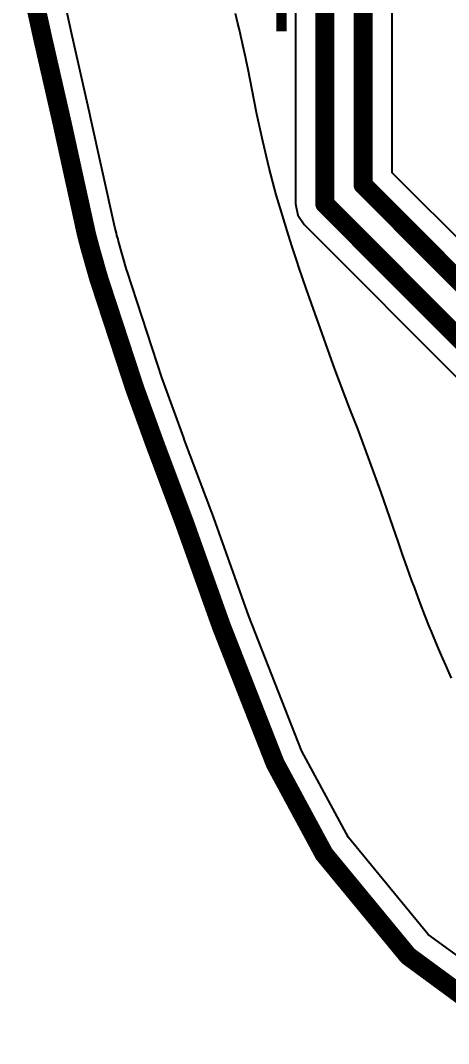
# Model space of a CAD drawing. Header units: inches. Extents: x -30 to 118, y 20 to 51.
# Drawn here: x 20.41 to 24.89, y 21.52 to 32.22 of the extents above; entities that cross this region are included whole.
import ezdxf

# ---------------------------------------------------------------- set-up
doc = ezdxf.new("R2010")
doc.units = ezdxf.units.IN
for name, color, linetype in [('Bottom Layer', 5, 'Continuous'), ('Bottom Overlay', 54, 'Continuous'), ('Keep-Out Layer', 6, 'Continuous'), ('Mechanical 1', 6, 'Continuous'), ('Top Layer', 1, 'Continuous'), ('Top Overlay', 2, 'Continuous')]:
    doc.layers.add(name, color=color, linetype=linetype)
doc.styles.add('Arial', font='', dxfattribs={"height": 0.2})
doc.styles.get('Arial').set_extended_font_data('Arial')

msp = doc.modelspace()

# ---------------------------------------------------------------- linework, layer by layer
at = {"layer": 'Bottom Layer'}
for p, q in [((23.294, 35), (23.294, 30.3)), ((24.306, 30.627), (24.306, 34.791)), ((20.948, 32.09), (20.815, 32.693)), ((21.145, 31.225), (20.948, 32.09)), ((21.145, 31.224), (21.145, 31.225)), ((21.145, 31.223), (21.145, 31.224)), ((21.401, 30.058), (21.145, 31.223)), ((25.527, 29.406), (24.306, 30.627)), ((23.294, 30.3), (23.294, 30.3)), ((23.294, 30.3), (23.317, 30.183)), ((23.317, 30.183), (23.384, 30.084)), ((23.384, 30.084), (25.084, 28.384)), ((21.418, 29.995), (21.401, 30.058)), ((21.424, 29.971), (21.418, 29.995)), ((21.435, 29.932), (21.424, 29.971)), ((21.441, 29.91), (21.435, 29.932)), ((21.524, 29.616), (21.441, 29.91)), ((21.53, 29.597), (21.524, 29.616)), ((21.898, 28.476), (21.53, 29.597)), ((21.905, 28.456), (21.898, 28.476)), ((22.123, 27.855), (21.905, 28.456)), ((22.132, 27.83), (22.123, 27.855)), ((22.418, 27.072), (22.132, 27.83)), ((22.418, 27.069), (22.418, 27.072)), ((22.419, 27.067), (22.418, 27.069)), ((22.803, 25.989), (22.419, 27.067)), ((23.355, 24.584), (22.803, 25.989)), ((23.358, 24.578), (23.355, 24.584)), ((23.847, 23.673), (23.358, 24.578)), ((24.682, 22.66), (23.847, 23.673)), ((25.738, 21.886), (24.682, 22.66))]:
    msp.add_line(p, q, dxfattribs=at)
for points in [[(23.6, 30.3, 0.2, 0.2, 0), (23.6, 35.9, 0.2, 0.2, 0)], [(24, 30.5, 0.2, 0.2, 0), (24, 35.6, 0.2, 0.2, 0)], [(24, 30.5, 0.2, 0.2, 0), (25.4, 29.1, 0.2, 0.2, 0)], [(23.6, 30.3, 0.2, 0.2, 0), (25.3, 28.6, 0.2, 0.2, 0)]]:
    msp.add_lwpolyline(points, format="xyseb", dxfattribs=at)
for points in [[(23.95, 30.5, 0.1, 0.1, 1), (24.05, 30.5, 0.1, 0.1, 1)], [(23.95, 30.5, 0.1, 0.1, 1), (24.05, 30.5, 0.1, 0.1, 1)], [(23.55, 30.3, 0.1, 0.1, 1), (23.65, 30.3, 0.1, 0.1, 1)], [(23.55, 30.3, 0.1, 0.1, 1), (23.65, 30.3, 0.1, 0.1, 1)]]:
    msp.add_lwpolyline(points, format="xyseb", close=True, dxfattribs=at)
at = {"layer": 'Keep-Out Layer'}
for points in [[(20.513, 32.639, 0.2, 0.2, 0), (20.649, 32.023, 0.2, 0.2, 0)], [(20.649, 32.023, 0.2, 0.2, 0), (20.847, 31.157, 0.2, 0.2, 0)], [(20.847, 31.157, 0.2, 0.2, 0), (21.104, 29.986, 0.2, 0.2, 0)], [(21.104, 29.986, 0.2, 0.2, 0), (21.122, 29.916, 0.2, 0.2, 0)], [(21.122, 29.916, 0.2, 0.2, 0), (21.129, 29.891, 0.2, 0.2, 0)], [(21.129, 29.891, 0.2, 0.2, 0), (21.139, 29.852, 0.2, 0.2, 0)], [(21.139, 29.852, 0.2, 0.2, 0), (21.146, 29.827, 0.2, 0.2, 0)], [(21.146, 29.827, 0.2, 0.2, 0), (21.23, 29.531, 0.2, 0.2, 0)], [(21.23, 29.531, 0.2, 0.2, 0), (21.238, 29.506, 0.2, 0.2, 0)], [(21.238, 29.506, 0.2, 0.2, 0), (21.608, 28.377, 0.2, 0.2, 0)], [(21.608, 28.377, 0.2, 0.2, 0), (21.617, 28.352, 0.2, 0.2, 0)], [(21.617, 28.352, 0.2, 0.2, 0), (21.836, 27.749, 0.2, 0.2, 0)], [(21.836, 27.749, 0.2, 0.2, 0), (21.846, 27.723, 0.2, 0.2, 0)], [(21.846, 27.723, 0.2, 0.2, 0), (22.131, 26.964, 0.2, 0.2, 0)], [(22.131, 26.964, 0.2, 0.2, 0), (22.517, 25.882, 0.2, 0.2, 0)], [(22.517, 25.882, 0.2, 0.2, 0), (23.074, 24.464, 0.2, 0.2, 0)], [(23.074, 24.464, 0.2, 0.2, 0), (23.084, 24.441, 0.2, 0.2, 0)], [(23.084, 24.441, 0.2, 0.2, 0), (23.592, 23.501, 0.2, 0.2, 0)], [(23.592, 23.501, 0.2, 0.2, 0), (24.471, 22.436, 0.2, 0.2, 0)], [(24.471, 22.436, 0.2, 0.2, 0), (25.584, 21.619, 0.2, 0.2, 0)]]:
    msp.add_lwpolyline(points, format="xyseb", dxfattribs=at)
for points in [[(20.599, 32.023, 0.1, 0.1, 1), (20.699, 32.023, 0.1, 0.1, 1)], [(20.599, 32.023, 0.1, 0.1, 1), (20.699, 32.023, 0.1, 0.1, 1)], [(20.797, 31.157, 0.1, 0.1, 1), (20.897, 31.157, 0.1, 0.1, 1)], [(20.797, 31.157, 0.1, 0.1, 1), (20.897, 31.157, 0.1, 0.1, 1)], [(21.054, 29.986, 0.1, 0.1, 1), (21.154, 29.986, 0.1, 0.1, 1)], [(21.054, 29.986, 0.1, 0.1, 1), (21.154, 29.986, 0.1, 0.1, 1)], [(21.072, 29.916, 0.1, 0.1, 1), (21.172, 29.916, 0.1, 0.1, 1)], [(21.072, 29.916, 0.1, 0.1, 1), (21.172, 29.916, 0.1, 0.1, 1)], [(21.079, 29.891, 0.1, 0.1, 1), (21.179, 29.891, 0.1, 0.1, 1)], [(21.079, 29.891, 0.1, 0.1, 1), (21.179, 29.891, 0.1, 0.1, 1)], [(21.089, 29.852, 0.1, 0.1, 1), (21.189, 29.852, 0.1, 0.1, 1)], [(21.089, 29.852, 0.1, 0.1, 1), (21.189, 29.852, 0.1, 0.1, 1)], [(21.096, 29.827, 0.1, 0.1, 1), (21.196, 29.827, 0.1, 0.1, 1)], [(21.096, 29.827, 0.1, 0.1, 1), (21.196, 29.827, 0.1, 0.1, 1)], [(21.18, 29.531, 0.1, 0.1, 1), (21.28, 29.531, 0.1, 0.1, 1)], [(21.18, 29.531, 0.1, 0.1, 1), (21.28, 29.531, 0.1, 0.1, 1)], [(21.188, 29.506, 0.1, 0.1, 1), (21.288, 29.506, 0.1, 0.1, 1)], [(21.188, 29.506, 0.1, 0.1, 1), (21.288, 29.506, 0.1, 0.1, 1)], [(21.558, 28.377, 0.1, 0.1, 1), (21.658, 28.377, 0.1, 0.1, 1)], [(21.558, 28.377, 0.1, 0.1, 1), (21.658, 28.377, 0.1, 0.1, 1)], [(21.567, 28.352, 0.1, 0.1, 1), (21.667, 28.352, 0.1, 0.1, 1)], [(21.567, 28.352, 0.1, 0.1, 1), (21.667, 28.352, 0.1, 0.1, 1)], [(21.786, 27.749, 0.1, 0.1, 1), (21.886, 27.749, 0.1, 0.1, 1)], [(21.786, 27.749, 0.1, 0.1, 1), (21.886, 27.749, 0.1, 0.1, 1)], [(21.796, 27.723, 0.1, 0.1, 1), (21.896, 27.723, 0.1, 0.1, 1)], [(21.796, 27.723, 0.1, 0.1, 1), (21.896, 27.723, 0.1, 0.1, 1)], [(22.081, 26.964, 0.1, 0.1, 1), (22.181, 26.964, 0.1, 0.1, 1)], [(22.081, 26.964, 0.1, 0.1, 1), (22.181, 26.964, 0.1, 0.1, 1)], [(22.467, 25.882, 0.1, 0.1, 1), (22.567, 25.882, 0.1, 0.1, 1)], [(22.467, 25.882, 0.1, 0.1, 1), (22.567, 25.882, 0.1, 0.1, 1)], [(23.024, 24.464, 0.1, 0.1, 1), (23.124, 24.464, 0.1, 0.1, 1)], [(23.024, 24.464, 0.1, 0.1, 1), (23.124, 24.464, 0.1, 0.1, 1)], [(23.034, 24.441, 0.1, 0.1, 1), (23.134, 24.441, 0.1, 0.1, 1)], [(23.034, 24.441, 0.1, 0.1, 1), (23.134, 24.441, 0.1, 0.1, 1)], [(23.542, 23.501, 0.1, 0.1, 1), (23.642, 23.501, 0.1, 0.1, 1)], [(23.542, 23.501, 0.1, 0.1, 1), (23.642, 23.501, 0.1, 0.1, 1)], [(24.421, 22.436, 0.1, 0.1, 1), (24.521, 22.436, 0.1, 0.1, 1)], [(24.421, 22.436, 0.1, 0.1, 1), (24.521, 22.436, 0.1, 0.1, 1)]]:
    msp.add_lwpolyline(points, format="xyseb", close=True, dxfattribs=at)
at = {"layer": 'Mechanical 1'}
for points in [[(20.513, 32.639, 0.2, 0.2, 0), (20.649, 32.023, 0.2, 0.2, 0)], [(20.649, 32.023, 0.2, 0.2, 0), (20.847, 31.157, 0.2, 0.2, 0)], [(20.847, 31.157, 0.2, 0.2, 0), (21.104, 29.986, 0.2, 0.2, 0)], [(21.104, 29.986, 0.2, 0.2, 0), (21.122, 29.916, 0.2, 0.2, 0)], [(21.122, 29.916, 0.2, 0.2, 0), (21.129, 29.891, 0.2, 0.2, 0)], [(21.129, 29.891, 0.2, 0.2, 0), (21.139, 29.852, 0.2, 0.2, 0)], [(21.139, 29.852, 0.2, 0.2, 0), (21.146, 29.827, 0.2, 0.2, 0)], [(21.146, 29.827, 0.2, 0.2, 0), (21.23, 29.531, 0.2, 0.2, 0)], [(21.23, 29.531, 0.2, 0.2, 0), (21.238, 29.506, 0.2, 0.2, 0)], [(21.238, 29.506, 0.2, 0.2, 0), (21.608, 28.377, 0.2, 0.2, 0)], [(21.608, 28.377, 0.2, 0.2, 0), (21.617, 28.352, 0.2, 0.2, 0)], [(21.617, 28.352, 0.2, 0.2, 0), (21.836, 27.749, 0.2, 0.2, 0)], [(21.836, 27.749, 0.2, 0.2, 0), (21.846, 27.723, 0.2, 0.2, 0)], [(21.846, 27.723, 0.2, 0.2, 0), (22.131, 26.964, 0.2, 0.2, 0)], [(22.131, 26.964, 0.2, 0.2, 0), (22.517, 25.882, 0.2, 0.2, 0)], [(22.517, 25.882, 0.2, 0.2, 0), (23.074, 24.464, 0.2, 0.2, 0)], [(23.074, 24.464, 0.2, 0.2, 0), (23.084, 24.441, 0.2, 0.2, 0)], [(23.084, 24.441, 0.2, 0.2, 0), (23.592, 23.501, 0.2, 0.2, 0)], [(23.592, 23.501, 0.2, 0.2, 0), (24.471, 22.436, 0.2, 0.2, 0)], [(24.471, 22.436, 0.2, 0.2, 0), (25.584, 21.619, 0.2, 0.2, 0)]]:
    msp.add_lwpolyline(points, format="xyseb", dxfattribs=at)
for points in [[(20.599, 32.023, 0.1, 0.1, 1), (20.699, 32.023, 0.1, 0.1, 1)], [(20.599, 32.023, 0.1, 0.1, 1), (20.699, 32.023, 0.1, 0.1, 1)], [(20.797, 31.157, 0.1, 0.1, 1), (20.897, 31.157, 0.1, 0.1, 1)], [(20.797, 31.157, 0.1, 0.1, 1), (20.897, 31.157, 0.1, 0.1, 1)], [(21.054, 29.986, 0.1, 0.1, 1), (21.154, 29.986, 0.1, 0.1, 1)], [(21.054, 29.986, 0.1, 0.1, 1), (21.154, 29.986, 0.1, 0.1, 1)], [(21.072, 29.916, 0.1, 0.1, 1), (21.172, 29.916, 0.1, 0.1, 1)], [(21.072, 29.916, 0.1, 0.1, 1), (21.172, 29.916, 0.1, 0.1, 1)], [(21.079, 29.891, 0.1, 0.1, 1), (21.179, 29.891, 0.1, 0.1, 1)], [(21.079, 29.891, 0.1, 0.1, 1), (21.179, 29.891, 0.1, 0.1, 1)], [(21.089, 29.852, 0.1, 0.1, 1), (21.189, 29.852, 0.1, 0.1, 1)], [(21.089, 29.852, 0.1, 0.1, 1), (21.189, 29.852, 0.1, 0.1, 1)], [(21.096, 29.827, 0.1, 0.1, 1), (21.196, 29.827, 0.1, 0.1, 1)], [(21.096, 29.827, 0.1, 0.1, 1), (21.196, 29.827, 0.1, 0.1, 1)], [(21.18, 29.531, 0.1, 0.1, 1), (21.28, 29.531, 0.1, 0.1, 1)], [(21.18, 29.531, 0.1, 0.1, 1), (21.28, 29.531, 0.1, 0.1, 1)], [(21.188, 29.506, 0.1, 0.1, 1), (21.288, 29.506, 0.1, 0.1, 1)], [(21.188, 29.506, 0.1, 0.1, 1), (21.288, 29.506, 0.1, 0.1, 1)], [(21.558, 28.377, 0.1, 0.1, 1), (21.658, 28.377, 0.1, 0.1, 1)], [(21.558, 28.377, 0.1, 0.1, 1), (21.658, 28.377, 0.1, 0.1, 1)], [(21.567, 28.352, 0.1, 0.1, 1), (21.667, 28.352, 0.1, 0.1, 1)], [(21.567, 28.352, 0.1, 0.1, 1), (21.667, 28.352, 0.1, 0.1, 1)], [(21.786, 27.749, 0.1, 0.1, 1), (21.886, 27.749, 0.1, 0.1, 1)], [(21.786, 27.749, 0.1, 0.1, 1), (21.886, 27.749, 0.1, 0.1, 1)], [(21.796, 27.723, 0.1, 0.1, 1), (21.896, 27.723, 0.1, 0.1, 1)], [(21.796, 27.723, 0.1, 0.1, 1), (21.896, 27.723, 0.1, 0.1, 1)], [(22.081, 26.964, 0.1, 0.1, 1), (22.181, 26.964, 0.1, 0.1, 1)], [(22.081, 26.964, 0.1, 0.1, 1), (22.181, 26.964, 0.1, 0.1, 1)], [(22.467, 25.882, 0.1, 0.1, 1), (22.567, 25.882, 0.1, 0.1, 1)], [(22.467, 25.882, 0.1, 0.1, 1), (22.567, 25.882, 0.1, 0.1, 1)], [(23.024, 24.464, 0.1, 0.1, 1), (23.124, 24.464, 0.1, 0.1, 1)], [(23.024, 24.464, 0.1, 0.1, 1), (23.124, 24.464, 0.1, 0.1, 1)], [(23.034, 24.441, 0.1, 0.1, 1), (23.134, 24.441, 0.1, 0.1, 1)], [(23.034, 24.441, 0.1, 0.1, 1), (23.134, 24.441, 0.1, 0.1, 1)], [(23.542, 23.501, 0.1, 0.1, 1), (23.642, 23.501, 0.1, 0.1, 1)], [(23.542, 23.501, 0.1, 0.1, 1), (23.642, 23.501, 0.1, 0.1, 1)], [(24.421, 22.436, 0.1, 0.1, 1), (24.521, 22.436, 0.1, 0.1, 1)], [(24.421, 22.436, 0.1, 0.1, 1), (24.521, 22.436, 0.1, 0.1, 1)]]:
    msp.add_lwpolyline(points, format="xyseb", close=True, dxfattribs=at)
at = {"layer": 'Top Layer'}
for p, q in [((20.948, 32.09), (20.815, 32.693)), ((21.145, 31.225), (20.948, 32.09)), ((21.145, 31.224), (21.145, 31.225)), ((21.145, 31.223), (21.145, 31.224)), ((21.401, 30.058), (21.145, 31.223)), ((21.418, 29.995), (21.401, 30.058)), ((21.424, 29.971), (21.418, 29.995)), ((21.435, 29.932), (21.424, 29.971)), ((21.441, 29.91), (21.435, 29.932)), ((21.524, 29.616), (21.441, 29.91)), ((21.53, 29.597), (21.524, 29.616)), ((21.898, 28.476), (21.53, 29.597)), ((21.905, 28.456), (21.898, 28.476)), ((22.123, 27.855), (21.905, 28.456)), ((22.132, 27.83), (22.123, 27.855)), ((22.418, 27.072), (22.132, 27.83)), ((22.418, 27.069), (22.418, 27.072)), ((22.419, 27.067), (22.418, 27.069)), ((22.803, 25.989), (22.419, 27.067)), ((23.355, 24.584), (22.803, 25.989)), ((23.358, 24.578), (23.355, 24.584)), ((23.847, 23.673), (23.358, 24.578)), ((24.682, 22.66), (23.847, 23.673)), ((25.738, 21.886), (24.682, 22.66))]:
    msp.add_line(p, q, dxfattribs=at)
at = {"layer": 'Top Overlay'}
for p, q in [((22.687, 32.201), (22.666, 32.292)), ((22.705, 32.121), (22.687, 32.201)), ((22.727, 32.024), (22.705, 32.121)), ((22.733, 31.997), (22.727, 32.024)), ((22.741, 31.962), (22.733, 31.997)), ((22.768, 31.84), (22.741, 31.962)), ((22.779, 31.786), (22.768, 31.84)), ((22.796, 31.705), (22.779, 31.786)), ((22.861, 31.382), (22.796, 31.705)), ((22.888, 31.24), (22.861, 31.382)), ((22.861, 31.382), (22.861, 31.382)), ((22.949, 30.957), (22.888, 31.24)), ((23.018, 30.676), (22.949, 30.957)), ((23.092, 30.397), (23.018, 30.676)), ((23.133, 30.258), (23.092, 30.397)), ((23.156, 30.179), (23.133, 30.258)), ((23.204, 30.02), (23.156, 30.179)), ((23.254, 29.863), (23.204, 30.02)), ((23.305, 29.705), (23.254, 29.863)), ((23.332, 29.627), (23.305, 29.705)), ((23.404, 29.415), (23.332, 29.627)), ((23.553, 28.994), (23.404, 29.415)), ((23.706, 28.574), (23.553, 28.994)), ((23.863, 28.156), (23.706, 28.574)), ((23.944, 27.948), (23.863, 28.156)), ((24.018, 27.749), (23.944, 27.948)), ((24.188, 27.283), (24.018, 27.749)), ((24.343, 26.839), (24.188, 27.283)), ((24.367, 26.771), (24.343, 26.839)), ((24.343, 26.839), (24.343, 26.839)), ((24.414, 26.634), (24.367, 26.771)), ((24.463, 26.497), (24.414, 26.634)), ((24.512, 26.36), (24.463, 26.497)), ((24.537, 26.292), (24.512, 26.36)), ((24.558, 26.234), (24.537, 26.292)), ((24.602, 26.117), (24.558, 26.234)), ((24.647, 26), (24.602, 26.117)), ((24.692, 25.884), (24.647, 26)), ((24.716, 25.827), (24.692, 25.884)), ((24.736, 25.776), (24.716, 25.827)), ((24.778, 25.676), (24.736, 25.776)), ((24.821, 25.576), (24.778, 25.676)), ((24.865, 25.477), (24.821, 25.576)), ((24.887, 25.427), (24.865, 25.477)), ((24.925, 25.342), (24.887, 25.427))]:
    msp.add_line(p, q, dxfattribs=at)

# ---------------------------------------------------------------- texts
at = {"layer": 'Bottom Overlay', "style": 'Arial', "text_generation_flag": 2}
msp.add_text('C11', height=1, rotation=90, dxfattribs=at).set_placement((23.2, 34.6))

doc.saveas('drawing.dxf')
